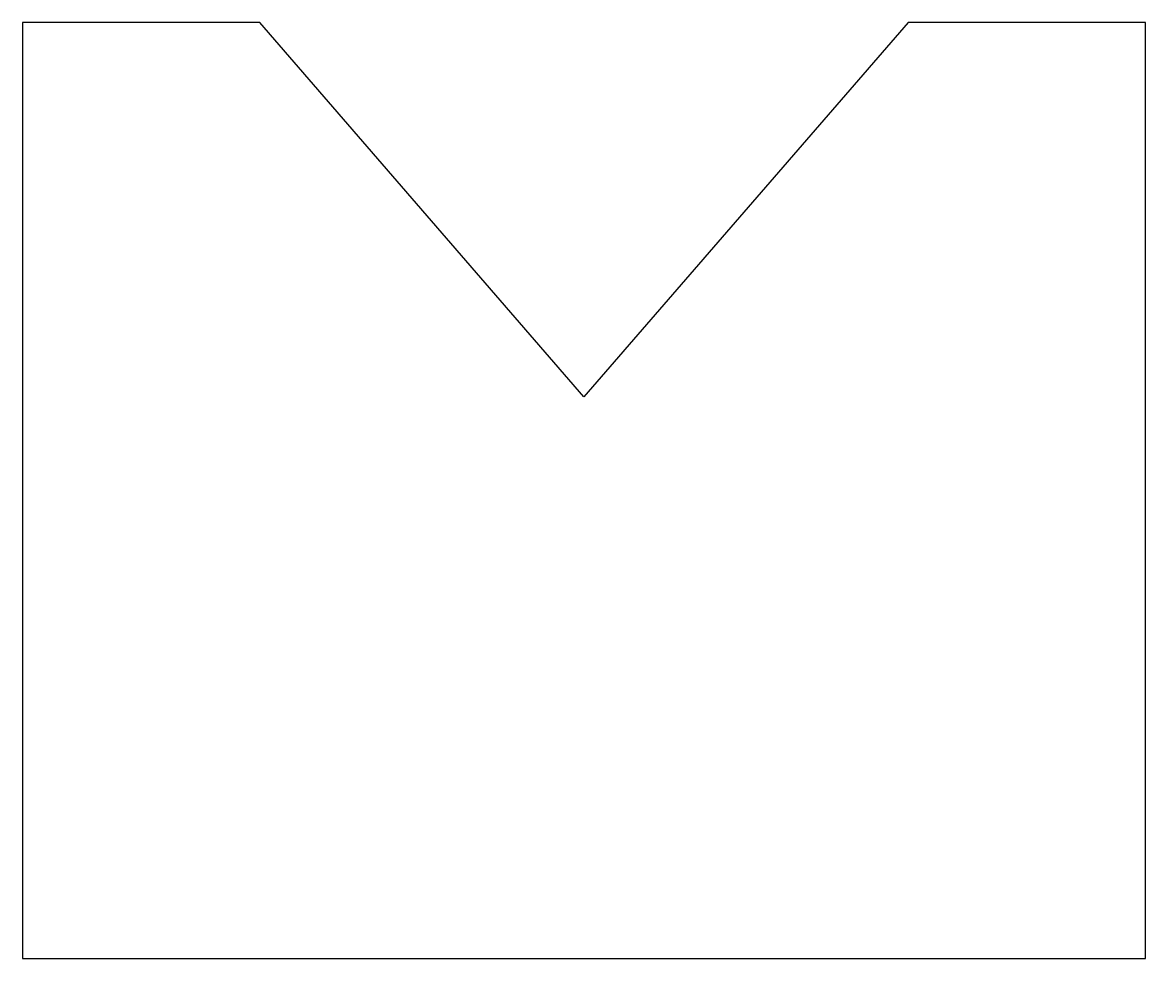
# Model space of a CAD drawing. Header units: millimetres. Extents: x 0 to 120, y 0 to 100.
import ezdxf

# ---------------------------------------------------------------- set-up
doc = ezdxf.new("R2010")
doc.units = ezdxf.units.MM

msp = doc.modelspace()

# ---------------------------------------------------------------- linework, layer by layer
for p, q in [((25.359, 100), (0, 100)), ((0, 100), (0, 0)), ((60, 60), (25.359, 100)), ((94.641, 100), (60, 60)), ((120, 100), (94.641, 100)), ((120, 0), (120, 100)), ((0, 0), (120, 0))]:
    msp.add_line(p, q)

doc.saveas('drawing.dxf')
